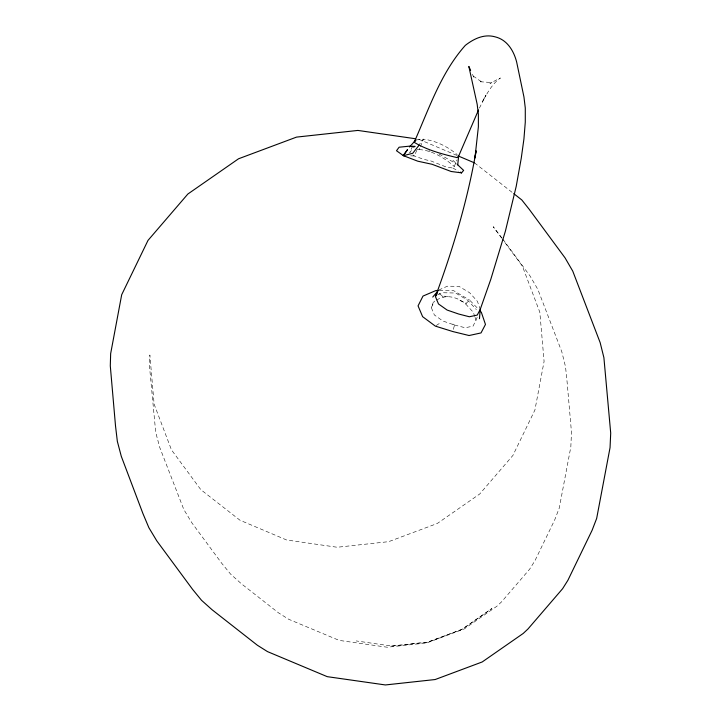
<?xml version="1.0" encoding="UTF-8"?>
<svg xmlns="http://www.w3.org/2000/svg" width="721" height="721" viewBox="0 0 721 721"><rect width="100%" height="100%" fill="white"/><g stroke="black" fill="none" stroke-linecap="round" stroke-linejoin="round"><path stroke-width="0.54" stroke-dasharray="3.6 2.7" d="M453.365 329.389L454.527 325.027L442.964 321.043L434.357 314.96L431.32 307.606L434.321 299.594M454.527 325.027L465.234 327.767L473.129 326.081L477.59 316.429M412.565 146.075L409.78 152.69L411.511 150.347M416.774 150.301L414.386 155.97L409.979 155.844M416.945 149.788L419.126 149.571L419.919 147.679M420.316 146.733L423.506 139.171C435.926 140.757 447.786 146.579 457.231 154.691M412.854 154.88L414.386 155.97L424.047 159.449L430.761 160.891L446.029 166.948L452.851 168.047L454.275 166.434L457.069 159.819M479.402 108.105L485.999 95.109L482.187 101.922C487.297 93.369 492.019 83.834 500.419 78.003L489.929 83.33L492.272 82.582L480.321 81.761L482.169 82.257L473.183 76.066M431.32 307.606L434.61 301.063M418.072 146.093L423.506 139.171L415.891 139.946M436.556 300.188C445.993 293.708 457.511 297.106 465.595 303.92L469.578 300.08L478.609 309.318M436.205 325.55L440.486 322.684M438.738 290.058L447.335 286.21L458.926 286.327L469.641 292.744L477.437 301.369L480.222 309.417M437.629 294.898L442.505 292.735L455.573 293.014L467.605 300.17L476.365 309.57M391.557 646.034L427.805 642.087L462.035 629.298L491.92 608.524L461.963 629.433L427.895 642.159L391.827 646.088L356.21 640.933M411.646 146.751L415.927 146.309M439.26 290.473L453.518 290.59L469.578 300.08M411.601 146.057L415.909 146.075M411.529 146.138L415.557 146.489M419.126 149.571C432.276 150.365 444.551 157.998 454.275 166.434M411.628 146.183L414.954 146.561M438.981 293.186L441.991 295.844L449.67 296.926M411.475 146.444L414.341 147.616M418.721 139.216L456.943 155.421M454.491 325.162L452.86 324.026M459.935 300.504L466.298 303.235M439.008 153.961L456.267 163.775M452.851 168.047L458.511 171.174M474.499 162.865L512.856 192.931M441.991 295.844L443.361 297.097M452.887 160.287L457.718 164.83M465.595 303.92L473.337 312.319L474.715 316.375M428.986 150.446L430.067 151.761M502.167 238.218L493.182 226.691L501.861 238.453M502.834 239.129L530.169 276.17L537.866 289.427L561.794 351.74L565.525 366.773L567.13 382.274L571.483 432.402L570.825 446.966L559.262 508.026L554.71 519.886L534.883 560.839L529.593 569.248L501.564 601.846L496.823 606.289L464.207 628.964L426.832 642.934L387.267 647.233L339.203 640.401L288.733 619.294L278.603 612.922L241.156 583.568L230.612 574.123L221.635 563.155L191.696 522.59L183.792 509.441L159.665 447.227L155.709 432.258L149.517 366.556L149.86 355.002L154.132 404.202L171.463 449.859L200.835 489.667L239.967 520.22L286.607 539.984L337.212 547.257L388.673 541.66L437.277 523.491L479.708 494.002L512.928 455.402L534.919 409.988L544.085 361.383L539.813 312.202L522.392 266.139L502.528 239.354M472.417 74.281L473.76 77.21M475.058 317.384L476.094 320.43"/><path stroke-width="1.08" d="M479.465 318.682L480.222 309.417L490.794 279.342L505.412 231.108L516.218 186.324L521.256 158.223L523.933 138.964L525.285 122.137L525.285 108.024L523.96 97.02L516.66 62.078C513.812 50.876 507.205 39.781 495.21 36.87C484.215 33.707 473.85 38.718 465.333 45.36C440.765 72.911 428.869 109.105 414.16 142.289C427.084 150.139 442.559 154.195 457.231 157.647L458.664 156.033L478.519 109.971M457.718 164.83L458.664 156.033M474.959 157.773L478.374 126.851L478.383 114.342L477.176 104.284L468.839 66.449L470.624 70.361M474.968 157.845L476.112 150.878C467.487 200.654 452.896 249.241 435.448 296.592L438.485 303.947L447.092 310.039L458.655 314.023L469.362 316.762L477.257 315.077L480.222 309.417M435.448 296.592L437.332 292.861M403.192 155.502L407.554 149.598L403.526 155.511L404.463 155.691L403.409 155.673L396.496 150.734L399.101 147.219L410.519 146.048M414.16 142.289L415.891 139.946L409.501 146.967M418.766 145.57L412.736 153.294L403.409 155.673L417.765 161.189L432.032 164.271L451.148 171.49L461.503 172.851L463.648 170.399L457.213 164.352M432.744 297.07L438.071 290.833M438.17 290.491L435.971 290.518L423.002 296.079L418.054 305.875L422.623 316.672L435.34 326.117L452.923 331.579L469.065 335.526L481.015 332.931L485.467 324.45L481.331 312.274L479.97 310.796M415.404 138.738L357.904 130.429L296.529 137.107L238.561 158.773L187.848 194.039L148.003 240.399L121.696 294.718L110.655 353.623L110.295 365.889L115.513 425.913L117.343 441.369L121.299 456.339L142.911 513.523L148.886 527.709L156.79 540.858L192.57 589.345L201.547 600.314L212.091 609.759L257.37 645.241L267.5 651.613L327.235 676.659L385.393 684.95L435.169 679.533L482.187 661.968L523.23 633.435L527.97 628.991L562.614 588.687L567.905 580.279L592.103 530.295L596.664 518.435L610.047 447.642L610.705 433.078L603.901 357.661L600.16 342.628L572.771 271.159L565.075 257.893L529.223 209.315L521.815 199.96L513.731 193.616M461.602 172.716L460.395 172.22L461.503 172.851M457.97 155.862L474.499 162.865"/></g></svg>
